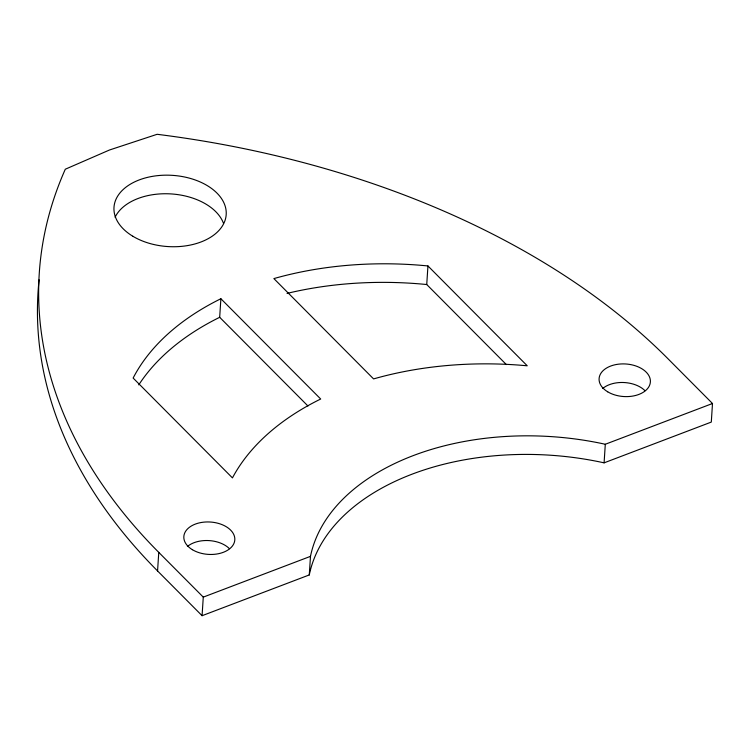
<?xml version="1.0" encoding="UTF-8"?>
<svg xmlns="http://www.w3.org/2000/svg" width="750" height="750" viewBox="0 0 750 750"><rect width="100%" height="100%" fill="white"/><g stroke="black" fill="none" stroke-linecap="round" stroke-linejoin="round"><path stroke-width="1.12" d="M157.566 570.947L158.766 552.366A730.434 463.631 3.7 0 1 65.297 169.219L109.472 150.009L157.125 134.297A730.434 463.631 3.7 0 1 667.987 358.753L712.5 403.509L711.3 422.081L604.097 462.844A233.062 147.928 3.7 0 0 309.281 574.941L202.078 615.703L157.566 570.947A730.434 463.631 3.7 0 1 39.103 279.788M138.769 384.881A282.094 179.053 3.7 0 1 219.684 317.306L220.884 298.734L320.7 399.019A285.15 180.994 3.7 0 0 232.444 477.891L133.134 378.047A282.094 179.053 3.7 0 1 220.884 298.734M202.078 615.703L203.278 597.122L158.766 552.366M309.281 574.941L310.481 556.359A233.062 147.928 3.7 0 1 605.297 444.262L712.5 403.509M506.353 364.575L426.741 284.531L427.941 265.95A282.094 179.053 3.7 0 0 273.872 278.588L373.584 378.909A285.15 180.994 3.7 0 1 527.25 365.803L427.941 265.95M604.097 462.844L605.297 444.262M203.278 597.122L310.481 556.359M219.684 317.306L307.95 405.994M187.387 546.516A25.547 16.219 3.7 0 1 229.434 548.681M602.681 388.509A25.697 16.312 3.7 0 1 644.972 390.684M115.097 217.228A56.222 35.681 3.7 0 1 170.494 193.884A56.222 35.681 3.7 0 1 223.519 223.387M287.034 293.4A282.094 179.053 3.7 0 1 426.741 284.531M132.778 236.213A56.222 35.681 3.7 0 0 225.084 220.294A56.222 35.681 3.7 0 0 152.419 176.363A56.222 35.681 3.7 0 0 132.778 236.213M607.678 391.8A25.697 16.312 3.7 0 0 649.875 384.525A25.697 16.312 3.7 0 0 616.659 364.444A25.697 16.312 3.7 0 0 607.678 391.8M192.366 549.684A25.547 16.219 3.7 0 0 234.309 542.447A25.547 16.219 3.7 0 0 201.291 522.488A25.547 16.219 3.7 0 0 192.366 549.684"/></g></svg>
